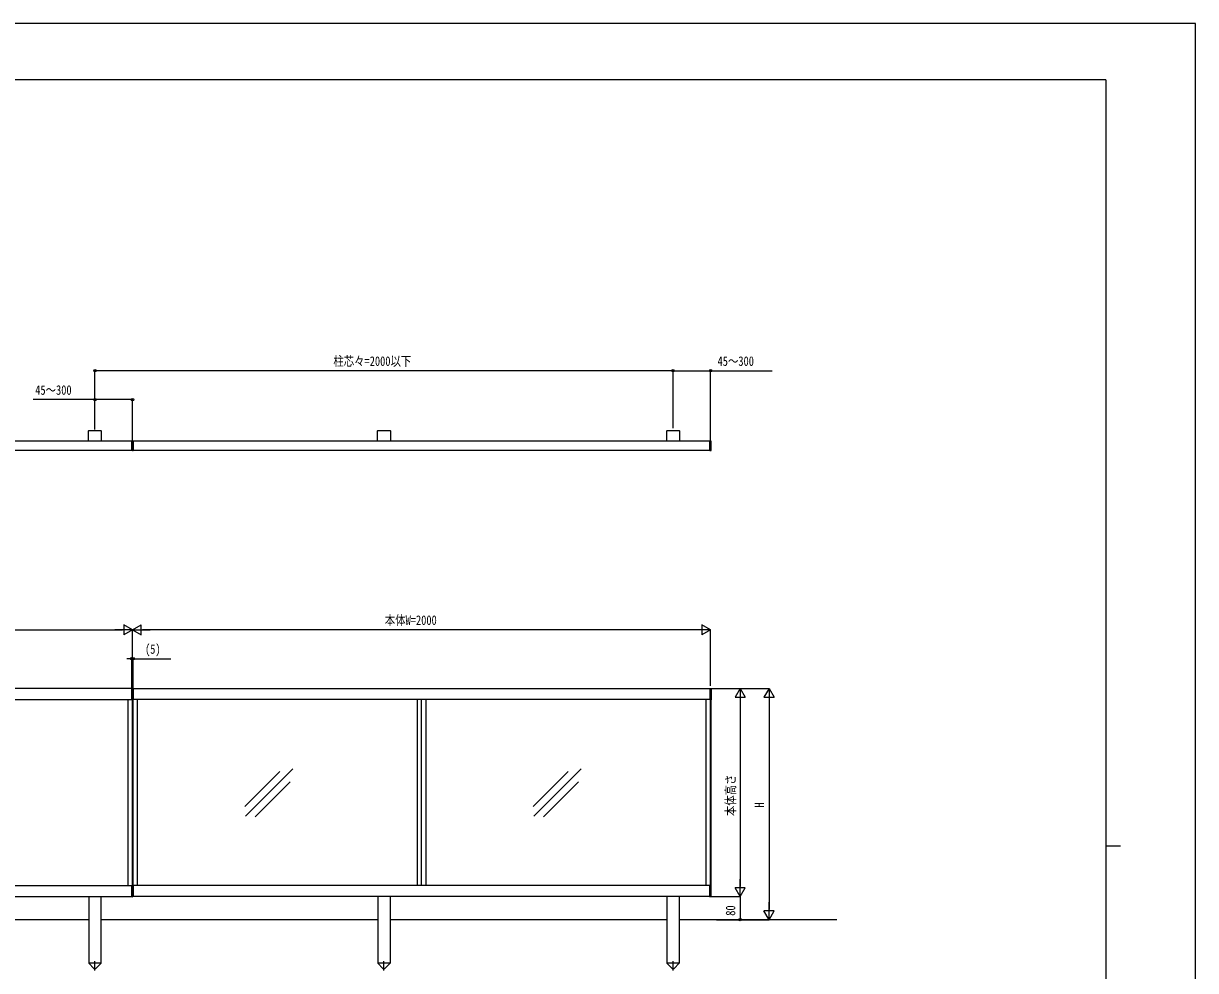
# Model space of a CAD drawing. Units: millimetres, scale not verified. Extents: x -4205 to 4205, y -2970 to 2970.
# Drawn here: x 150 to 4205, y -307 to 2970 of the extents above; entities that cross this region are included whole.
import ezdxf
from ezdxf.enums import TextEntityAlignment as Align

# ---------------------------------------------------------------- set-up
doc = ezdxf.new("R2010")
doc.units = ezdxf.units.MM
doc.header["$LTSCALE"] = 10
for name, color, linetype in [('0-2_YKK_A1', 4, 'Continuous'), ('0-3_YKK_D', 6, 'Continuous'), ('0-4_YKK_ZWAK', 7, 'Continuous')]:
    doc.layers.add(name, color=color, linetype=linetype)
doc.styles.add('ＭＳ ゴシック', font='')
doc.styles.get('ＭＳ ゴシック').set_extended_font_data('MS Gothic')

msp = doc.modelspace()

# ---------------------------------------------------------------- linework, layer by layer
at = {"layer": '0-2_YKK_A1'}
for p, q in [((376.5, 1561.74), (375.5, 1560.74)), ((375.5, 1524.74), (375.5, 1560.74)), ((376.5, 1561.74), (418.5, 1561.74)), ((419.5, 1560.74), (418.5, 1561.74)), ((419.5, 1560.74), (419.5, 1524.74)), ((1376.5, 1561.74), (1375.5, 1560.74)), ((1375.5, 1524.74), (1375.5, 1560.74)), ((1376.5, 1561.74), (1418.5, 1561.74)), ((1419.5, 1560.74), (1418.5, 1561.74)), ((1419.5, 1560.74), (1419.5, 1524.74)), ((2376.5, 1561.74), (2375.5, 1560.74)), ((2375.5, 1524.74), (2375.5, 1560.74)), ((2376.5, 1561.74), (2418.5, 1561.74)), ((2419.5, 1560.74), (2418.5, 1561.74)), ((2419.5, 1560.74), (2419.5, 1524.74)), ((525, 1524.74), (-1470, 1524.74)), ((525, 1492.74), (525, 1524.74)), ((525.5, 1524.43), (525.5, 1493.04)), ((529.5, 1524.93), (527.5, 1525.04)), ((527.5, 1525.04), (527.5, 1524.54)), ((527.5, 1492.94), (527.5, 1524.54)), ((529.5, 1524.43), (529.5, 1524.93)), ((529.5, 1524.43), (529.5, 1493.04)), ((2525, 1524.74), (530, 1524.74)), ((530, 1492.74), (530, 1524.74)), ((2528.81, 1524.74), (2525, 1524.94)), ((2525, 1492.54), (2525, 1524.94)), ((2525, 1492.74), (2525, 1524.74)), ((2527.5, 1490.63), (2527.5, 1527.96)), ((2529, 1492.94), (2529, 1524.54)), ((525, 1492.74), (-1470, 1492.74)), ((527.5, 1492.94), (527.5, 1492.44)), ((527.5, 1492.44), (529.5, 1492.54)), ((529.5, 1492.54), (529.5, 1493.04)), ((2525, 1492.74), (530, 1492.74)), ((2525, 1492.54), (2528.81, 1492.74)), ((525, 631.22), (525, 669.22)), ((527.5, 669.62), (525.5, 669.52)), ((525.5, 669.52), (525.5, 630.13)), ((527.5, 669.12), (527.5, 669.62)), ((527.5, 669.62), (529.5, 669.52)), ((527.5, 669.12), (527.5, 630.52)), ((529.5, 669.52), (529.5, 630.13)), ((530, 631.22), (530, 669.22)), ((2525, 669.62), (2528.81, 669.42)), ((2525, 669.62), (2525, 629.82)), ((2529, 669.22), (2529, 668.92)), ((2529, 668.92), (2529, 630.52)), ((-1470, 631.22), (525.5, 631.22)), ((511, 631.22), (511, -12.78)), ((525.5, 630.13), (527.5, 630.02)), ((526, 630.1), (526, -11.66)), ((527.5, 630.02), (527.5, 630.52)), ((529.5, 630.13), (527.5, 630.02)), ((528.2, -11.61), (528.2, 630.06)), ((529, 630.1), (529, -11.66)), ((2525, 631.22), (529.5, 631.22)), ((544, 631.22), (544, -12.78)), ((1512.5, 631.22), (1512.5, -12.78)), ((1527.5, -12.78), (1527.5, 631.22)), ((1542.5, 631.22), (1542.5, -12.78)), ((2511, 631.22), (2511, -12.78)), ((2528.81, 630.02), (2525, 629.82)), ((2526, 629.88), (2526, -11.43)), ((2528.2, 629.99), (2528.2, -11.54)), ((2529, 630.52), (2529, 630.22)), ((915.92, 260.59), (1037.36, 382.03)), ((918.23, 227.41), (1082.47, 391.65)), ((1913.42, 260.59), (2034.86, 382.03)), ((1915.73, 227.41), (2079.97, 391.65)), ((951.41, 225.1), (1072.85, 346.54)), ((1948.91, 225.1), (2070.35, 346.54)), ((-1470, -12.78), (525.5, -12.78)), ((525, -50.78), (525, -12.78)), ((527.5, -11.58), (525.5, -11.68)), ((525.5, -11.68), (525.5, -51.07)), ((527.5, -12.08), (527.5, -11.58)), ((527.5, -11.58), (529.5, -11.68)), ((527.5, -12.08), (527.5, -50.68)), ((529.5, -11.68), (529.5, -51.07)), ((2525, -12.78), (529.5, -12.78)), ((530, -50.78), (530, -12.78)), ((2528.81, -11.58), (2525, -11.38)), ((2525, -51.18), (2525, -11.38)), ((2525, -12.78), (2525, -50.78)), ((2529, -12.08), (2529, -11.78)), ((2529, -50.48), (2529, -12.08)), ((-1470, -50.78), (525, -50.78)), ((376.5, -50.78), (376.5, -280.78)), ((418.5, -50.78), (418.5, -280.78)), ((525.5, -51.07), (527.5, -51.18)), ((527.5, -51.18), (527.5, -50.68)), ((529.5, -51.07), (527.5, -51.18)), ((2525, -50.78), (530, -50.78)), ((1376.5, -50.78), (1376.5, -280.78)), ((1418.5, -50.78), (1418.5, -280.78)), ((2376.5, -50.78), (2376.5, -280.78)), ((2418.5, -50.78), (2418.5, -280.78)), ((2525, -51.18), (2528.81, -50.98)), ((2529, -50.78), (2529, -50.48)), ((376.5, -130.78), (-581.5, -130.78)), ((1376.5, -130.78), (418.5, -130.78)), ((2376.5, -130.78), (1418.5, -130.78)), ((2963.51, -130.78), (2418.5, -130.78)), ((376.3, -280.78), (376.3, -281.78)), ((418.7, -280.78), (376.3, -280.78)), ((376.3, -281.78), (393.98, -299.33)), ((397.5, -306.29), (397.5, -273.81)), ((418.7, -281.78), (401.02, -299.33)), ((418.7, -281.78), (418.7, -280.78)), ((1376.3, -280.78), (1376.3, -281.78)), ((1418.7, -280.78), (1376.3, -280.78)), ((1376.3, -281.78), (1393.98, -299.33)), ((1397.5, -306.29), (1397.5, -273.81)), ((1418.7, -281.78), (1401.02, -299.33)), ((1418.7, -281.78), (1418.7, -280.78)), ((2376.3, -280.78), (2376.3, -281.78)), ((2418.7, -280.78), (2376.3, -280.78)), ((2376.3, -281.78), (2393.98, -299.33)), ((2397.5, -306.29), (2397.5, -273.81)), ((2418.7, -281.78), (2401.02, -299.33)), ((2418.7, -281.78), (2418.7, -280.78))]:
    msp.add_line(p, q, dxfattribs=at)
for points in [[(525.5, 1524.43), (525.5, 1524.93), (527.5, 1525.04)], [(527.5, 1492.44), (525.5, 1492.54), (525.5, 1493.04)], [(525, 669.22), (-1470, 669.22), (-1470, 631.22)], [(530, 669.22), (2525, 669.22), (2525, 631.22)]]:
    msp.add_lwpolyline(points, dxfattribs=at)
for centre, radius, start, end in [((2528.8, 1524.54), 0.2, 0, 87), ((2528.8, 1492.94), 0.2, 273, 0), ((2528.8, 669.22), 0.2, 0, 87), ((2528.8, 630.22), 0.2, 273, 0), ((2528.8, -11.78), 0.2, 0, 87), ((2528.8, -50.78), 0.2, 273, 0), ((397.5, -295.78), 5, 225.20979, 314.79021), ((1397.5, -295.78), 5, 225.20979, 314.79021), ((2397.5, -295.78), 5, 225.20979, 314.79021)]:
    msp.add_arc(centre, radius, start, end, dxfattribs=at)
at = {"layer": '0-3_YKK_D'}
for p, q in [((397.5, 1565.45), (397.5, 1769.38)), ((2397.5, 1768.38), (397.5, 1768.38)), ((2397.5, 1569.38), (2397.5, 1769.38)), ((2397.5, 1569.38), (2397.5, 1769.38)), ((2527.5, 1528.96), (2527.5, 1769.38)), ((397.5, 1565.45), (397.5, 1669.38)), ((527.5, 1526.34), (527.5, 1669.38)), ((-1437.5, 872.2), (492.5, 872.2)), ((527.5, 872.2), (466.88, 872.2)), ((527.5, 872.2), (497.19, 889.7)), ((497.19, 889.7), (497.19, 854.7)), ((527.5, 872.2), (497.19, 854.7)), ((527.5, 872.2), (557.81, 889.7)), ((527.5, 673.19), (527.5, 873.2)), ((527.5, 699.71), (527.5, 873.2)), ((527.5, 872.2), (557.81, 854.7)), ((527.5, 872.2), (588.12, 872.2)), ((557.81, 854.7), (557.81, 889.7)), ((2492.5, 872.2), (562.5, 872.2)), ((2527.5, 872.2), (2466.88, 872.2)), ((2527.5, 872.2), (2497.19, 889.7)), ((2497.19, 889.7), (2497.19, 854.7)), ((2527.5, 872.2), (2497.19, 854.7)), ((2527.5, 678.36), (2527.5, 873.2)), ((525, 772.2), (508, 772.2)), ((525, 670.22), (525, 773.2)), ((525, 772.2), (530, 772.2)), ((530, 670.22), (530, 773.2)), ((530, 772.2), (659.6, 772.2)), ((2530.5, 669.22), (2730.5, 669.22)), ((2531, 669.22), (2630.5, 669.22)), ((2629.5, 669.22), (2612, 638.91)), ((2629.5, 669.22), (2647, 638.91)), ((2629.5, 669.22), (2629.5, 608.6)), ((2729.5, 669.22), (2712, 638.91)), ((2729.5, 669.22), (2747, 638.91)), ((2729.5, 669.22), (2729.5, 608.6)), ((2612, 638.91), (2647, 638.91)), ((2629.5, 634.22), (2629.5, -15.78)), ((2712, 638.91), (2747, 638.91)), ((2729.5, 634.22), (2729.5, -95.78)), ((2629.5, -50.78), (2629.5, 9.84)), ((2629.5, -50.78), (2612, -20.47)), ((2647, -20.47), (2612, -20.47)), ((2629.5, -50.78), (2647, -20.47)), ((2530.5, -50.78), (2630.5, -50.78)), ((2530.5, -50.78), (2630.5, -50.78)), ((2629.5, -50.78), (2629.5, -130.78)), ((2729.5, -130.78), (2729.5, -70.16)), ((2729.5, -130.78), (2712, -100.47)), ((2747, -100.47), (2712, -100.47)), ((2729.5, -130.78), (2747, -100.47)), ((2548, -130.78), (2730.5, -130.78)), ((2629, -130.78), (2628.5, -130.78))]:
    msp.add_line(p, q, dxfattribs=at)
for points in [[(2397.5, 1768.38), (2527.5, 1768.38), (2740.9, 1768.38)], [(527.5, 1668.38), (397.5, 1668.38), (184.1, 1668.38)]]:
    msp.add_lwpolyline(points, dxfattribs=at)
for centre in [(397.5, 1768.38), (2397.5, 1768.38), (2397.5, 1768.38), (2527.5, 1768.38), (397.5, 1668.38), (527.5, 1668.38), (525, 772.2), (530, 772.2), (2629.5, -130.78)]:
    msp.add_circle(centre, 4.25, dxfattribs=at)
at = {"layer": '0-4_YKK_ZWAK'}
for p, q in [((3895.02, 2775), (-3904.98, 2775)), ((3895.02, 2775), (3895.02, -2525)), ((3895.02, 125), (3945.02, 125))]:
    msp.add_line(p, q, dxfattribs=at)
msp.add_lwpolyline([(-4205, -2970), (4205, -2970), (4205, 2970), (-4205, 2970)], close=True, dxfattribs=at)

# ---------------------------------------------------------------- texts
at = {"layer": '0-3_YKK_D', "style": 'ＭＳ ゴシック', "width": 0.8}
for s, p in [('柱芯々=2000以下', (1222.3, 1775.38)), ('45～300', (2551.5, 1775.38)), ('45～300', (191.1, 1675.38)), ('本体W=2000', (1400.3, 879.2)), ('(5)', (571, 779.2))]:
    msp.add_text(s, height=32.99, dxfattribs=at).set_placement(p, align=Align.BOTTOM_LEFT)
for s, p in [('本体高さ', (2622.5, 227.62)), ('H', (2722.5, 257.22)), ('80', (2622.5, -117.18))]:
    msp.add_text(s, height=32.99, rotation=90, dxfattribs=at).set_placement(p, align=Align.BOTTOM_LEFT)

doc.saveas('drawing.dxf')
